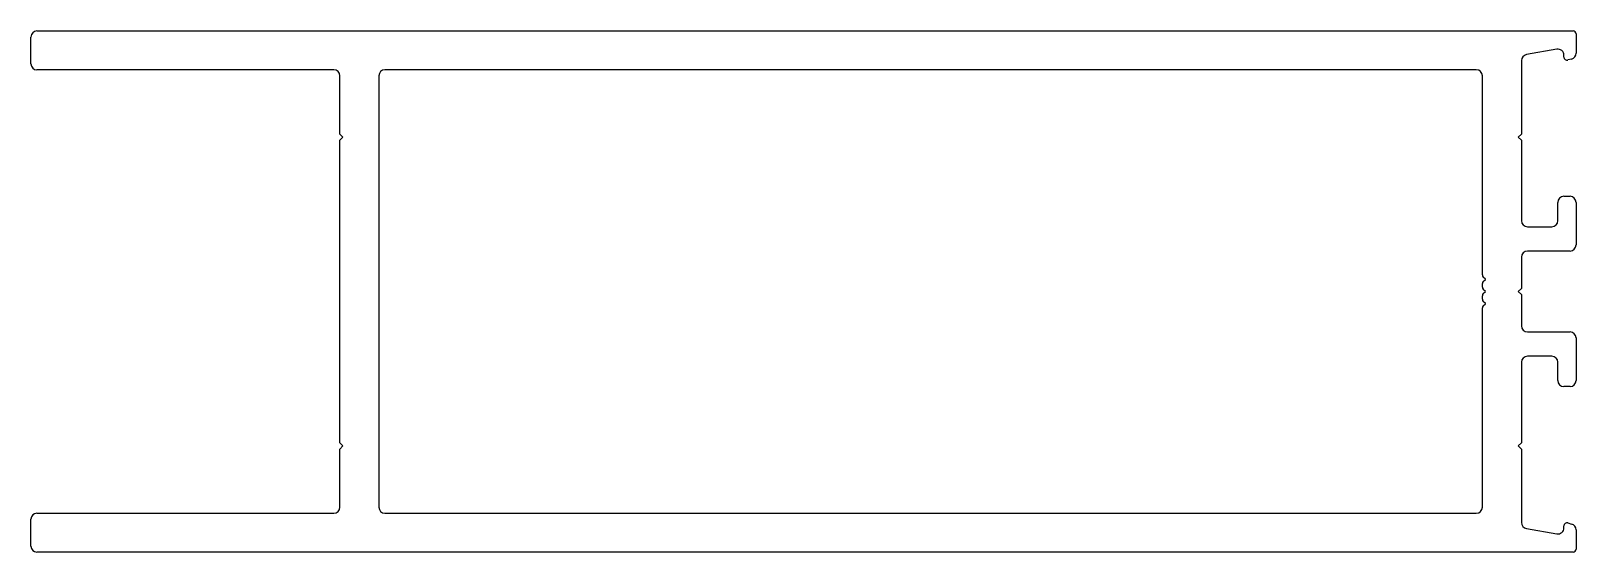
# Model space of a CAD drawing. Extents: x -71 to 56, y 9 to 52.
import ezdxf

# ---------------------------------------------------------------- set-up
doc = ezdxf.new("R2010")
doc.units = 0
doc.layers.get('0').update_dxf_attribs({"linetype": 'CONTINUOUS'})

msp = doc.modelspace()

# ---------------------------------------------------------------- linework, layer by layer
for p, q in [((-71.25, 49.09), (-71.25, 51.29)), ((-70.75, 51.79), (55.5, 51.79)), ((55.75, 51.54), (55.75, 49.96)), ((54.16, 50.29), (51.66, 49.85)), ((54.75, 49.64), (54.75, 49.79)), ((-46.35, 48.59), (-70.75, 48.59)), ((47.55, 48.59), (-42.15, 48.59)), ((51.25, 49.35), (51.25, 43.31)), ((55.38, 49.48), (55.06, 49.4)), ((-45.85, 43.31), (-45.85, 48.09)), ((-42.65, 48.09), (-42.65, 12.63)), ((48.05, 31.72), (48.05, 48.09)), ((-45.6, 43.06), (-45.85, 43.31)), ((51.25, 43.31), (51, 43.06)), ((-45.85, 42.81), (-45.6, 43.06)), ((-45.85, 17.91), (-45.85, 42.81)), ((51, 43.06), (51.25, 42.81)), ((51.25, 42.81), (51.25, 36.19)), ((54.75, 38.19), (55.25, 38.19)), ((54.25, 36.19), (54.25, 37.69)), ((55.75, 37.69), (55.75, 34.19)), ((51.75, 35.69), (53.75, 35.69)), ((51.25, 33.19), (51.25, 30.61)), ((55.25, 33.69), (51.75, 33.69)), ((48.05, 30.72), (48.05, 31.01)), ((48.29, 31.37), (48.12, 31.54)), ((48.12, 31.19), (48.29, 31.36)), ((48.29, 30.37), (48.12, 30.54)), ((51.25, 30.61), (51, 30.36)), ((48.05, 29.72), (48.05, 30.01)), ((48.12, 30.19), (48.29, 30.36)), ((48.29, 29.37), (48.12, 29.54)), ((48.12, 29.19), (48.29, 29.36)), ((51, 30.36), (51.25, 30.11)), ((51.25, 30.11), (51.25, 27.54)), ((48.05, 12.63), (48.05, 29.01)), ((51.75, 27.04), (55.25, 27.04)), ((55.75, 26.54), (55.75, 23.04)), ((51.25, 24.54), (51.25, 17.91)), ((53.75, 25.04), (51.75, 25.04)), ((54.25, 23.04), (54.25, 24.54)), ((55.25, 22.54), (54.75, 22.54)), ((-45.6, 17.66), (-45.85, 17.91)), ((51.25, 17.91), (51, 17.66)), ((-45.85, 17.41), (-45.6, 17.66)), ((-45.85, 12.63), (-45.85, 17.41)), ((51, 17.66), (51.25, 17.41)), ((51.25, 17.41), (51.25, 11.37)), ((-71.25, 9.43), (-71.25, 11.63)), ((-70.75, 12.13), (-46.35, 12.13)), ((-42.15, 12.13), (47.55, 12.13)), ((51.66, 10.88), (54.16, 10.44)), ((54.75, 10.93), (54.75, 11.09)), ((55.06, 11.33), (55.38, 11.24)), ((55.75, 10.76), (55.75, 9.18)), ((55.5, 8.93), (-70.75, 8.93))]:
    msp.add_line(p, q)
for centre, radius, start, end in [((-70.75, 51.29), 0.5, 90, 180), ((55.5, 51.54), 0.25, 360, 90), ((51.75, 49.35), 0.5, 100, 180), ((54.25, 49.79), 0.5, 0, 100), ((55, 49.64), 0.25, 180, 285), ((55.25, 49.96), 0.5, 285, 360), ((-70.75, 49.09), 0.5, 180, 270), ((-46.35, 48.09), 0.5, 0, 90), ((-42.15, 48.09), 0.5, 90, 180), ((47.55, 48.09), 0.5, 0, 90), ((54.75, 37.69), 0.5, 90, 180), ((55.25, 37.69), 0.5, 360, 90), ((51.75, 36.19), 0.5, 180, 270), ((53.75, 36.19), 0.5, 270, 360), ((51.75, 33.19), 0.5, 90, 180), ((55.25, 34.19), 0.5, 270, 360), ((48.3, 31.72), 0.25, 180, 225), ((48.3, 31.01), 0.25, 135, 180), ((48.3, 30.72), 0.25, 180, 225), ((48.29, 31.36), 0.008, 315, 45), ((48.3, 30.01), 0.25, 135, 180), ((48.3, 29.72), 0.25, 180, 225), ((48.29, 30.36), 0.008, 315, 45), ((48.29, 29.36), 0.008, 315, 45), ((48.3, 29.01), 0.25, 135, 180), ((51.75, 27.54), 0.5, 180, 270), ((55.25, 26.54), 0.5, 360, 90), ((51.75, 24.54), 0.5, 90, 180), ((53.75, 24.54), 0.5, 0, 90), ((54.75, 23.04), 0.5, 180, 270), ((55.25, 23.04), 0.5, 270, 360), ((-70.75, 11.63), 0.5, 90, 180), ((-46.35, 12.63), 0.5, 270, 0), ((-42.15, 12.63), 0.5, 180, 270), ((47.55, 12.63), 0.5, 270, 0), ((51.75, 11.37), 0.5, 180, 260), ((54.25, 10.93), 0.5, 260, 0), ((55, 11.09), 0.25, 75, 180), ((55.25, 10.76), 0.5, 0, 75), ((-70.75, 9.43), 0.5, 180, 270), ((55.5, 9.18), 0.25, 270, 0)]:
    msp.add_arc(centre, radius, start, end)

doc.saveas('drawing.dxf')
